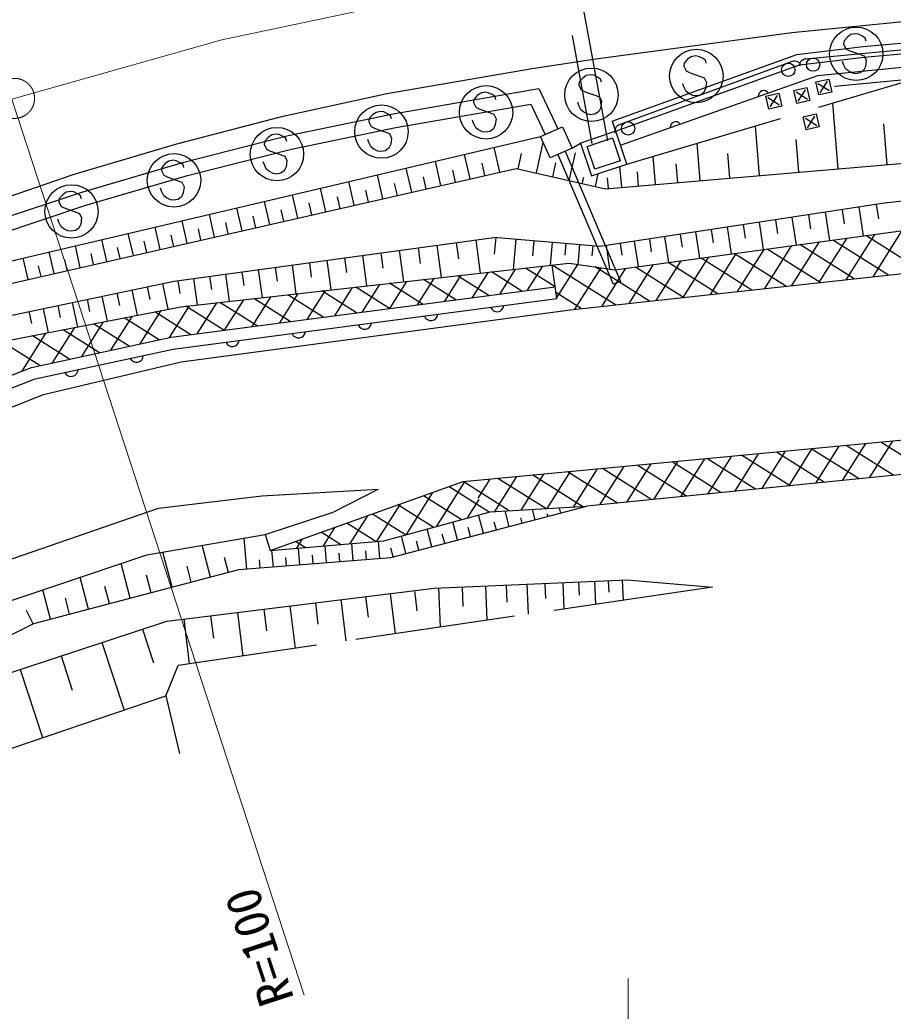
# Model space of a CAD drawing. Units: millimetres at full size, sheet at 1:1000; details may follow other scales. Extents: x 40000 to 680000, y 20000 to 380000.
# Drawn here: x 462922 to 495635, y 238774 to 275903 of the extents above; entities that cross this region are included whole.
import ezdxf
from ezdxf.enums import TextEntityAlignment as Align

# ---------------------------------------------------------------- set-up
doc = ezdxf.new("R2010")
doc.units = ezdxf.units.MM
doc.header["$LTSCALE"] = 1000
doc.linetypes.add('CHAIN', pattern=[18.5, 12, -1.5, 3.5, -1.5])
doc.linetypes.add('DASHED', pattern=[7.5, 6, -1.5])
for name, color, linetype, lineweight in [('M-BGD', 7, 'Continuous', 25), ('M-BMK', 2, 'CHAIN', 13), ('M-BMK-ROW', 30, 'Continuous', 25), ('M-STR-HTXT', 7, 'Continuous', 13), ('M-STR-STRC', 7, 'Continuous', 25)]:
    doc.layers.add(name, color=color, linetype=linetype, lineweight=lineweight)
doc.styles.add('ＭＳ ゴシック', font='')
doc.styles.get('ＭＳ ゴシック').set_extended_font_data('MS Gothic')

msp = doc.modelspace()

# ---------------------------------------------------------------- linework, layer by layer
at = {"layer": 'M-BGD', "linetype": 'DASHED'}
for p, q in [((482268, 282699), (484353, 271266)), ((484943, 271374), (482858, 282807)), ((476912, 272384), (482366, 273329)), ((482366, 273329), (483069, 271826)), ((485662, 270502), (496189, 273613)), ((472977, 271568), (476912, 272384)), ((469060, 270570), (472977, 271568)), ((483076, 270858), (485142, 265998)), ((483350, 270982), (485422, 266107)), ((465206, 269441), (469060, 270570)), ((461377, 268162), (465206, 269441)), ((485422, 266107), (485142, 265998)), ((488872, 254648), (468859, 251722))]:
    msp.add_line(p, q, dxfattribs=at)
at = {"layer": 'M-BGD'}
for p, q in [((494510, 274904), (503430, 275700)), ((494552, 274506), (503465, 275302)), ((492029, 274610), (494510, 274904)), ((492818, 273821), (502609, 274777)), ((485104, 272112), (492029, 274610)), ((492121, 274218), (494552, 274506)), ((485240, 271736), (492121, 274218)), ((485424, 271210), (492818, 273821)), ((477009, 271873), (482063, 272748)), ((482063, 272748), (482598, 271606)), ((493580, 270323), (493370, 272780)), ((473094, 271062), (477009, 271873)), ((482431, 271530), (483249, 271900)), ((483249, 271900), (483611, 271100)), ((485104, 272112), (485240, 271736)), ((490631, 270071), (490473, 271924)), ((495410, 270479), (495280, 272004)), ((456000, 265326), (482431, 271530)), ((482793, 270730), (482431, 271530)), ((485249, 271732), (483921, 271286)), ((484174, 271160), (485123, 271479)), ((485123, 271479), (485409, 270628)), ((485662, 270502), (485249, 271732)), ((492105, 270197), (492001, 271425)), ((469198, 270068), (473094, 271062)), ((480899, 270198), (480689, 271121)), ((482270, 270168), (482530, 271311)), ((483611, 271100), (482793, 270730)), ((483611, 271100), (483921, 271286)), ((483921, 271286), (484334, 270056)), ((484460, 270309), (484174, 271160)), ((488408, 269881), (488289, 271278)), ((479792, 269946), (479583, 270861)), ((481585, 270324), (481715, 270895)), ((483504, 269888), (483738, 270916)), ((486732, 269738), (486642, 270791)), ((489520, 269976), (489440, 270902)), ((477604, 269448), (477398, 270348)), ((478693, 269696), (478486, 270604)), ((480345, 270072), (480240, 270533)), ((482887, 270028), (483004, 270542)), ((484334, 270056), (485662, 270502)), ((485409, 270628), (484460, 270309)), ((485468, 269630), (485401, 270414)), ((487570, 269810), (487510, 270508)), ((465362, 268945), (469198, 270068)), ((476523, 269201), (476319, 270095)), ((478148, 269572), (478045, 270026)), ((479242, 269821), (479138, 270278)), ((483992, 269777), (484046, 270014)), ((484480, 269666), (484588, 270141)), ((484969, 269588), (484936, 269980)), ((486100, 269684), (486055, 270211)), ((474387, 268715), (474186, 269594)), ((475450, 268957), (475249, 269844)), ((477063, 269324), (476961, 269775)), ((473332, 268475), (473133, 269347)), ((474919, 268836), (474818, 269279)), ((475987, 269079), (475885, 269526)), ((461551, 267672), (465362, 268945)), ((471246, 268000), (471051, 268858)), ((472285, 268236), (472088, 269102)), ((473859, 268595), (473759, 269035)), ((494353, 268887), (494517, 267810)), ((494999, 268985), (495081, 268447)), ((470216, 267765), (470023, 268617)), ((471766, 268118), (471667, 268551)), ((472808, 268356), (472709, 268792)), ((491839, 268505), (491997, 267466)), ((492462, 268599), (492541, 268080)), ((493085, 268694), (493245, 267637)), ((493719, 268790), (493799, 268262)), ((468181, 267302), (467990, 268140)), ((469195, 267533), (469002, 268378)), ((469705, 267649), (469609, 268075)), ((470731, 267883), (470634, 268312)), ((489413, 268136), (489565, 267134)), ((490014, 268227), (490090, 267727)), ((490615, 268319), (490770, 267299)), ((491227, 268412), (491304, 267902)), ((467175, 267073), (466986, 267904)), ((468688, 267417), (468592, 267840)), ((480749, 267747), (480694, 267120)), ((487074, 267780), (487220, 266814)), ((487653, 267868), (487727, 267385)), ((488233, 267957), (488382, 266973)), ((488823, 268046), (488898, 267554)), ((492855, 266058), (493908, 267727)), ((493870, 266169), (494943, 267868)), ((496733, 266481), (494607, 267823)), ((494886, 266280), (495978, 268010)), ((465188, 266621), (465002, 267439)), ((466178, 266846), (465990, 267671)), ((466677, 266960), (466582, 267375)), ((467678, 267188), (467583, 267607)), ((477837, 267367), (477918, 266778)), ((478544, 267463), (478710, 266251)), ((479272, 267563), (479355, 266956)), ((480000, 267662), (480170, 266415)), ((481501, 267682), (481404, 266553)), ((482179, 267624), (482130, 267059)), ((482856, 267565), (482782, 266708)), ((483371, 267521), (483334, 267092)), ((483886, 267476), (483822, 266742)), ((484384, 267433), (484352, 267066)), ((484880, 267447), (485014, 266568)), ((485408, 267527), (485474, 267088)), ((485935, 267607), (486079, 266659)), ((486504, 267694), (486576, 267219)), ((490823, 265836), (491838, 267445)), ((491839, 265947), (492873, 267586)), ((494177, 266202), (492142, 267486)), ((495455, 266342), (493374, 267654)), ((463232, 266175), (463049, 266980)), ((464207, 266397), (464022, 267209)), ((465683, 266733), (465589, 267146)), ((475086, 266992), (475162, 266435)), ((475754, 267083), (475911, 265937)), ((476442, 267177), (476520, 266604)), ((477130, 267270), (477291, 266092)), ((487775, 265503), (488733, 267021)), ((490342, 265784), (488444, 266981)), ((488791, 265614), (489768, 267162)), ((491620, 265923), (489676, 267150)), ((489807, 265725), (490803, 267303)), ((492899, 266063), (490909, 267318)), ((463719, 266286), (463627, 266692)), ((464698, 266509), (464605, 266918)), ((472486, 266637), (472558, 266110)), ((473118, 266723), (473265, 265640)), ((473767, 266812), (473841, 266270)), ((474417, 266900), (474569, 265786)), ((482972, 265908), (481867, 266605)), ((481940, 265772), (482511, 266677)), ((483031, 265462), (482866, 266717)), ((485229, 265226), (482866, 266717)), ((483029, 265477), (483827, 266741)), ((483712, 265060), (484693, 266615)), ((486508, 265365), (484477, 266646)), ((484728, 265171), (485627, 266597)), ((485744, 265282), (486662, 266738)), ((487786, 265505), (485979, 266645)), ((486759, 265393), (487698, 266879)), ((489064, 265644), (487211, 266813)), ((469431, 266220), (469567, 265225)), ((470028, 266302), (470096, 265804)), ((470626, 266383), (470765, 265359)), ((471240, 266467), (471310, 265955)), ((471854, 266551), (471998, 265498)), ((477814, 265229), (478440, 266220)), ((478846, 265365), (479458, 266335)), ((480491, 265581), (479321, 266319)), ((479877, 265500), (480476, 266449)), ((481732, 265745), (480594, 266462)), ((480909, 265636), (481493, 266563)), ((467691, 265908), (467790, 265432)), ((468262, 266028), (468465, 265061)), ((468844, 266140), (468911, 265651)), ((474719, 264821), (475386, 265878)), ((476770, 265091), (475502, 265891)), ((475751, 264957), (476404, 265992)), ((478011, 265255), (476775, 266034)), ((476782, 265093), (477422, 266106)), ((479251, 265418), (478048, 266177)), ((465995, 265553), (466191, 264616)), ((466557, 265671), (466655, 265202)), ((467119, 265788), (467319, 264836)), ((471624, 264413), (472332, 265535)), ((472656, 264549), (473350, 265649)), ((474289, 264764), (472957, 265605)), ((473688, 264685), (474368, 265764)), ((475530, 264928), (474230, 265748)), ((483951, 265086), (483001, 265685)), ((464344, 265206), (464439, 264752)), ((464888, 265321), (465082, 264398)), ((465442, 265437), (465538, 264975)), ((468526, 264000), (469278, 265193)), ((470568, 264274), (469138, 265177)), ((469561, 264142), (470296, 265307)), ((471809, 264438), (470411, 265320)), ((470593, 264278), (471314, 265421)), ((473049, 264601), (471684, 265463)), ((463263, 264980), (463356, 264533)), ((463799, 265092), (463989, 264184)), ((466336, 263528), (467139, 264801)), ((468137, 263916), (466830, 264741)), ((467431, 263764), (468219, 265013)), ((469328, 264111), (467974, 264965)), ((464147, 263056), (464981, 264379)), ((465241, 263292), (466060, 264590)), ((467020, 263675), (465686, 264517)), ((463007, 262749), (463902, 264167)), ((464785, 263194), (463398, 264068)), ((465902, 263434), (464542, 264293)), ((463667, 262953), (462293, 263819)), ((492732, 258545), (493611, 259938)), ((493742, 258646), (494617, 260033)), ((495654, 258838), (493871, 259963)), ((494752, 258748), (495623, 260128)), ((496947, 258968), (495175, 260086)), ((488693, 258139), (489588, 259558)), ((489703, 258240), (490594, 259653)), ((491773, 258448), (489960, 259593)), ((490713, 258342), (491600, 259748)), ((493067, 258578), (491263, 259716)), ((491723, 258443), (492605, 259843)), ((494360, 258708), (492567, 259839)), ((484653, 257733), (485564, 259177)), ((485663, 257835), (486570, 259272)), ((487893, 258059), (486048, 259223)), ((486673, 257936), (487576, 259367)), ((489187, 258189), (487352, 259346)), ((487683, 258038), (488582, 259462)), ((490480, 258319), (488656, 259469)), ((480716, 257489), (481540, 258796)), ((481696, 257544), (482546, 258892)), ((484004, 257675), (482136, 258853)), ((482677, 257600), (483552, 258987)), ((485306, 257799), (483440, 258976)), ((483658, 257655), (484558, 259082)), ((486600, 257929), (484744, 259099)), ((478544, 256935), (479570, 258561)), ((481251, 257519), (479529, 258606)), ((480085, 257988), (480534, 258701)), ((482627, 257597), (480832, 258730)), ((474663, 257469), (476341, 258327)), ((477401, 256623), (478398, 258203)), ((479457, 257184), (478043, 258076)), ((480505, 257469), (479000, 258418)), ((476296, 256371), (477178, 257768)), ((478410, 256898), (477085, 257735)), ((479686, 257246), (480126, 257943)), ((472111, 256631), (474663, 257469)), ((475296, 256285), (475957, 257332)), ((477363, 256613), (476127, 257393)), ((480288, 256674), (480109, 257361)), ((481255, 256927), (481103, 257511)), ((482223, 257179), (482121, 257568)), ((482707, 257305), (482681, 257402)), ((483191, 257431), (483140, 257626)), ((476253, 256367), (475169, 257051)), ((479320, 256422), (479144, 257098)), ((480771, 256800), (480695, 257093)), ((481739, 257053), (481688, 257247)), ((467683, 255863), (472111, 256631)), ((474934, 256254), (474211, 256710)), ((474296, 256199), (474737, 256897)), ((477385, 255917), (477214, 256572)), ((478352, 256169), (478179, 256835)), ((478836, 256296), (478748, 256634)), ((479804, 256548), (479714, 256891)), ((470060, 255029), (469747, 256221)), ((471421, 255333), (471327, 256495)), ((473615, 256140), (473253, 256368)), ((473296, 256113), (473516, 256462)), ((474411, 255575), (474361, 256204)), ((475408, 255656), (475357, 256290)), ((476405, 255736), (476353, 256376)), ((477869, 256043), (477782, 256376)), ((460163, 253331), (467683, 255863)), ((468630, 254654), (468285, 255967)), ((472418, 255414), (472368, 256033)), ((473415, 255495), (473364, 256118)), ((473913, 255535), (473888, 255849)), ((474910, 255615), (474884, 255933)), ((475907, 255696), (475881, 256016)), ((476901, 255791), (476815, 256118)), ((467054, 254241), (466714, 255536)), ((470736, 255206), (470588, 255770)), ((471920, 255374), (471895, 255683)), ((472916, 255454), (472891, 255766)), ((467842, 254447), (467670, 255104)), ((469345, 254841), (469189, 255437)), ((465499, 253833), (465187, 255022)), ((481137, 254731), (481165, 254088)), ((481909, 254764), (481957, 253637)), ((482585, 254792), (482609, 254229)), ((483261, 254821), (483303, 253834)), ((483853, 254846), (483874, 254353)), ((484445, 254871), (484482, 254006)), ((484965, 254894), (484983, 254461)), ((485484, 254916), (485516, 254157)), ((464072, 253459), (463786, 254550)), ((466277, 254037), (466107, 254685)), ((476800, 254414), (476985, 252910)), ((477703, 254525), (477795, 253773)), ((478606, 254623), (478668, 253156)), ((479486, 254660), (479517, 253927)), ((480366, 254698), (480421, 253412)), ((464786, 253646), (464630, 254241)), ((473992, 254068), (474090, 253274)), ((474946, 254186), (475136, 252640)), ((475873, 254300), (475968, 253527)), ((463419, 253281), (463168, 253786)), ((471078, 253710), (471279, 252076)), ((472058, 253830), (472159, 253013)), ((473038, 253951), (473234, 252362)), ((469062, 253462), (469269, 251782)), ((470070, 253586), (470173, 252746)), ((467517, 253083), (467933, 251818)), ((465999, 252584), (466831, 250053)), ((464465, 252079), (464885, 250801)), ((462931, 251574), (463772, 249018)), ((468393, 250582), (468859, 251722))]:
    msp.add_line(p, q, dxfattribs=at)
for points in [[(564918, 275493), (563638, 275559), (557122, 275314), (543587, 274320), (529688, 272571), (524733, 271760), (511664, 270837), (495312, 269033), (484644, 267411), (480673, 267754)], [(454644, 263831), (456200, 264574), (481519, 270339), (484864, 269579), (504926, 271292), (526843, 273045), (537470, 274592)], [(452490, 259631), (455934, 261450), (462478, 263888), (468949, 265156), (483503, 266788), (485207, 266540), (496010, 268014), (513763, 269850), (530397, 271376), (556106, 272929)], [(458488, 259766), (463810, 261871), (468968, 263095), (483536, 265041), (509367, 267860), (542720, 270721), (561410, 271879)], [(455275, 262471), (462206, 264758), (468707, 266121), (480673, 267754)], [(458170, 260867), (463363, 262887), (468590, 264014), (482972, 265908)], [(472295, 256026), (479529, 258606), (500642, 260603), (519263, 262554), (550155, 264916), (562859, 265469), (565227, 265487)], [(458333, 260448), (463493, 262455), (468666, 263570), (483031, 265462)], [(565266, 264239), (565114, 264238), (552288, 263922), (518738, 261156), (484158, 257684)], [(433574, 236228), (436173, 239173), (442755, 244832), (449453, 249643), (456055, 253183), (459646, 254686), (468111, 257613), (471984, 258076), (476341, 258327)], [(435871, 234264), (441194, 239981), (449541, 246377), (463448, 253295), (471131, 255310), (476820, 255770), (484158, 257684)], [(472111, 256631), (472295, 256026), (476558, 256393), (480542, 257479), (484158, 257684)], [(436903, 233509), (442240, 239283), (450764, 245506), (460872, 250897), (468431, 253384), (478447, 254616), (485671, 254924), (488872, 254648)], [(438931, 231460), (445582, 238229), (452998, 243632), (461474, 248240), (468393, 250582), (468902, 248420)]]:
    msp.add_lwpolyline(points, dxfattribs=at)
for centre, radius, start, end in [((490790, 273043), 208, 35.7161, 183.1956), ((487490, 271878), 208, 35.7161, 183.1956), ((480798, 265225), 256, 200.1834, 354.8226), ((478320, 264898), 256, 200.1834, 354.8226), ((475841, 264572), 256, 200.1834, 354.8226), ((473363, 264245), 256, 200.1834, 354.8226), ((470884, 263919), 256, 200.1834, 354.8226), ((467290, 263331), 256, 204.8448, 359.4841), ((464846, 262804), 256, 204.8448, 359.4841)]:
    msp.add_arc(centre, radius, start, end, dxfattribs=at)
at = {"layer": 'M-BMK'}
for p, q in [((470491, 275149), (478392, 276827)), ((462627, 272933), (470491, 275149))]:
    msp.add_line(p, q, dxfattribs=at)
msp.add_circle((462724, 272961), 750, dxfattribs=at)
at = {"layer": 'M-BMK-ROW'}
for p, q in [((493436, 273422), (503354, 274351)), ((492077, 272852), (492351, 273286)), ((492817, 273524), (493250, 273250)), ((492897, 273170), (493170, 273604)), ((490945, 272994), (491379, 272721)), ((491025, 272641), (491299, 273075)), ((491997, 273206), (492431, 272932)), ((492347, 272216), (492780, 271942)), ((492427, 271862), (492700, 272296))]:
    msp.add_line(p, q, dxfattribs=at)
for points in [[(492845, 273088), (492735, 273575), (493222, 273686), (493333, 273198)], [(492025, 272770), (491915, 273258), (492403, 273368), (492513, 272880)], [(490973, 272559), (490863, 273046), (491351, 273157), (491461, 272669)], [(492375, 271780), (492265, 272268), (492752, 272378), (492863, 271890)]]:
    msp.add_lwpolyline(points, close=True, dxfattribs=at)
at = {"layer": 'M-STR-HTXT'}
for p, q in [((462627, 272933), (473579, 239368)), ((485705, 240000), (485705, 229000))]:
    msp.add_line(p, q, dxfattribs=at)
at = {"layer": 'M-STR-STRC'}
for p, q in [((493922, 275255), (493794, 275116)), ((494054, 275348), (493922, 275255)), ((494219, 275381), (494054, 275348)), ((494335, 275365), (494219, 275381)), ((494480, 275292), (494335, 275365)), ((494589, 275218), (494480, 275292)), ((494624, 275106), (494589, 275218)), ((493794, 275116), (493778, 275003)), ((493778, 275003), (493864, 274820)), ((493864, 274820), (494014, 274747)), ((487934, 274424), (487805, 274286)), ((488065, 274517), (487934, 274424)), ((488231, 274551), (488065, 274517)), ((488347, 274535), (488231, 274551)), ((488491, 274462), (488347, 274535)), ((488601, 274388), (488491, 274462)), ((488635, 274276), (488601, 274388)), ((494014, 274747), (494547, 274558)), ((494547, 274558), (494627, 274386)), ((485620, 272069), (491622, 274265)), ((487805, 274286), (487789, 274172)), ((487789, 274172), (487875, 273990)), ((493780, 274228), (493741, 274338)), ((493864, 274050), (493780, 274228)), ((493968, 273977), (493864, 274050)), ((494597, 274158), (494526, 274009)), ((494627, 274386), (494597, 274158)), ((484005, 273720), (483877, 273582)), ((484136, 273813), (484005, 273720)), ((484302, 273847), (484136, 273813)), ((484418, 273830), (484302, 273847)), ((484562, 273758), (484418, 273830)), ((484672, 273683), (484562, 273758)), ((484707, 273572), (484672, 273683)), ((487875, 273990), (488026, 273916)), ((488026, 273916), (488558, 273728)), ((488558, 273728), (488639, 273556)), ((494114, 273902), (493968, 273977)), ((494234, 273885), (494114, 273902)), ((494402, 273913), (494234, 273885)), ((494526, 274009), (494402, 273913)), ((483877, 273582), (483861, 273468)), ((483861, 273468), (483946, 273286)), ((483946, 273286), (484097, 273212)), ((487792, 273397), (487753, 273507)), ((487876, 273220), (487792, 273397)), ((488609, 273328), (488538, 273179)), ((488639, 273556), (488609, 273328)), ((479928, 272925), (479912, 272811)), ((480057, 273063), (479928, 272925)), ((480188, 273156), (480057, 273063)), ((480354, 273190), (480188, 273156)), ((480470, 273173), (480354, 273190)), ((480614, 273101), (480470, 273173)), ((480724, 273026), (480614, 273101)), ((480758, 272915), (480724, 273026)), ((484097, 273212), (484630, 273024)), ((484630, 273024), (484710, 272851)), ((487979, 273146), (487876, 273220)), ((488125, 273071), (487979, 273146)), ((488246, 273054), (488125, 273071)), ((488413, 273083), (488246, 273054)), ((488538, 273179), (488413, 273083)), ((479912, 272811), (479998, 272629)), ((479998, 272629), (480149, 272555)), ((480149, 272555), (480681, 272367)), ((483863, 272693), (483824, 272803)), ((483947, 272516), (483863, 272693)), ((484680, 272624), (484609, 272475)), ((484710, 272851), (484680, 272624)), ((476010, 272202), (475994, 272088)), ((476138, 272341), (476010, 272202)), ((476270, 272434), (476138, 272341)), ((476436, 272467), (476270, 272434)), ((476551, 272451), (476436, 272467)), ((476696, 272378), (476551, 272451)), ((476806, 272304), (476696, 272378)), ((476840, 272192), (476806, 272304)), ((480681, 272367), (480761, 272194)), ((480761, 272194), (480732, 271967)), ((484050, 272442), (483947, 272516)), ((484197, 272367), (484050, 272442)), ((484317, 272350), (484197, 272367)), ((484484, 272379), (484317, 272350)), ((484609, 272475), (484484, 272379)), ((475994, 272088), (476080, 271906)), ((476080, 271906), (476231, 271833)), ((476231, 271833), (476763, 271644)), ((479915, 272036), (479876, 272146)), ((479999, 271859), (479915, 272036)), ((480102, 271785), (479999, 271859)), ((480661, 271818), (480536, 271722)), ((480732, 271967), (480661, 271818)), ((472224, 271499), (472096, 271360)), ((472356, 271591), (472224, 271499)), ((472522, 271625), (472356, 271591)), ((472637, 271609), (472522, 271625)), ((472782, 271536), (472637, 271609)), ((472891, 271462), (472782, 271536)), ((472926, 271350), (472891, 271462)), ((475996, 271314), (475957, 271424)), ((476763, 271644), (476843, 271472)), ((476843, 271472), (476813, 271244)), ((480248, 271710), (480102, 271785)), ((480368, 271693), (480248, 271710)), ((480536, 271722), (480368, 271693)), ((472096, 271360), (472080, 271246)), ((472080, 271246), (472166, 271064)), ((472166, 271064), (472317, 270990)), ((476080, 271136), (475996, 271314)), ((476184, 271062), (476080, 271136)), ((476330, 270987), (476184, 271062)), ((476742, 271095), (476618, 270999)), ((476813, 271244), (476742, 271095)), ((472317, 270990), (472849, 270802)), ((472849, 270802), (472929, 270630)), ((476450, 270971), (476330, 270987)), ((476618, 270999), (476450, 270971)), ((468241, 270377), (468225, 270264)), ((468369, 270516), (468241, 270377)), ((468501, 270609), (468369, 270516)), ((468667, 270642), (468501, 270609)), ((468782, 270626), (468667, 270642)), ((468927, 270553), (468782, 270626)), ((469037, 270479), (468927, 270553)), ((469071, 270367), (469037, 270479)), ((472082, 270471), (472043, 270581)), ((472166, 270294), (472082, 270471)), ((472899, 270402), (472828, 270253)), ((472929, 270630), (472899, 270402)), ((468225, 270264), (468311, 270081)), ((468311, 270081), (468462, 270008)), ((468462, 270008), (468994, 269819)), ((472270, 270220), (472166, 270294)), ((472416, 270145), (472270, 270220)), ((472536, 270128), (472416, 270145)), ((472704, 270157), (472536, 270128)), ((472828, 270253), (472704, 270157)), ((468227, 269489), (468188, 269599)), ((468994, 269819), (469074, 269647)), ((469074, 269647), (469044, 269419)), ((464401, 269213), (464385, 269100)), ((464529, 269352), (464401, 269213)), ((464661, 269445), (464529, 269352)), ((464827, 269478), (464661, 269445)), ((464942, 269462), (464827, 269478)), ((465087, 269389), (464942, 269462)), ((465197, 269315), (465087, 269389)), ((465231, 269203), (465197, 269315)), ((468311, 269311), (468227, 269489)), ((468415, 269238), (468311, 269311)), ((468561, 269163), (468415, 269238)), ((468973, 269270), (468849, 269174)), ((469044, 269419), (468973, 269270)), ((464385, 269100), (464471, 268917)), ((464471, 268917), (464622, 268844)), ((464622, 268844), (465154, 268655)), ((468681, 269146), (468561, 269163)), ((468849, 269174), (468681, 269146)), ((465154, 268655), (465234, 268483)), ((465234, 268483), (465204, 268255)), ((464387, 268325), (464348, 268435)), ((464471, 268147), (464387, 268325)), ((464575, 268074), (464471, 268147)), ((465133, 268106), (465009, 268010)), ((465204, 268255), (465133, 268106)), ((464721, 267999), (464575, 268074)), ((464841, 267982), (464721, 267999)), ((465009, 268010), (464841, 267982))]:
    msp.add_line(p, q, dxfattribs=at)
for points in [[(533932, 278800), (503220, 276544), (491843, 275418), (484501, 274434), (482117, 274071), (476668, 273127), (472673, 272257), (468797, 271247), (464910, 270103), (461103, 268781), (457287, 267341), (451707, 264860), (448088, 263060), (444513, 261081), (441107, 259010), (437762, 256738), (434463, 254250), (431411, 251733), (429594, 250199), (423950, 244852)], [(492610, 274471), (504045, 275558), (533946, 277711)], [(492136, 274175), (492137, 274221), (492147, 274274), (492169, 274326), (492195, 274361), (492232, 274397), (492276, 274424), (492318, 274439), (492361, 274447), (492610, 274471)], [(491622, 274265), (491856, 274351), (491905, 274364), (491952, 274367), (492002, 274359), (492048, 274344), (492093, 274317), (492130, 274285), (492159, 274241), (492177, 274202)], [(485236, 271662), (485225, 271707), (485222, 271761), (485230, 271817), (485246, 271857), (485272, 271902), (485308, 271939), (485345, 271964), (485385, 271983), (485620, 272069)]]:
    msp.add_lwpolyline(points, dxfattribs=at)
for centre, radius in [((494251, 274630), 1000), ((488263, 273799), 1000), ((492634, 274223), 249), ((484334, 273095), 1000), ((491707, 274032), 249), ((480386, 272438), 1000), ((476467, 271716), 1000), ((472553, 270873), 1000), ((485705, 271835), 249), ((468698, 269891), 1000), ((464858, 268727), 1000)]:
    msp.add_circle(centre, radius, dxfattribs=at)

# ---------------------------------------------------------------- texts
at = {"layer": 'M-STR-HTXT', "style": 'ＭＳ ゴシック'}
msp.add_text('R=100', height=1320, rotation=108.07, dxfattribs=at).set_placement((473579, 239368), align=Align.BOTTOM_LEFT)

doc.saveas('drawing.dxf')
